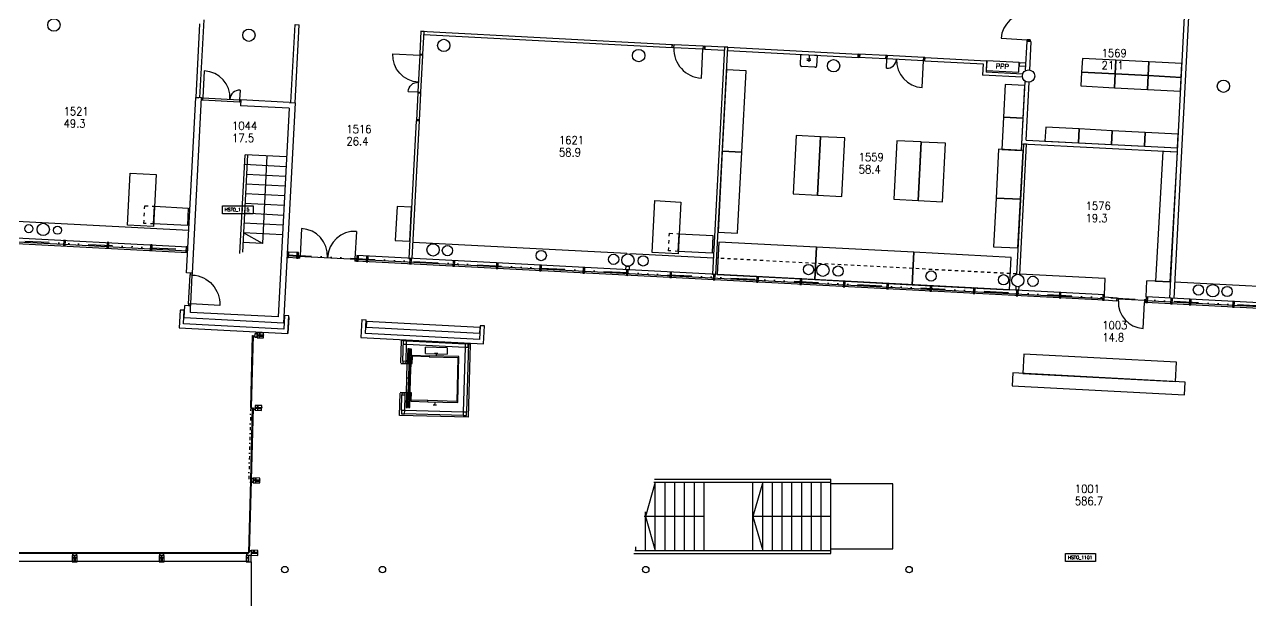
# Model space of a CAD drawing. Extents: x -405 to 153606, y -6935 to 69332.
# Drawn here: x 89810 to 127495, y 24351 to 42073 of the extents above; entities that cross this region are included whole.
import ezdxf

# ---------------------------------------------------------------- set-up
doc = ezdxf.new("R2010")
doc.units = 0
doc.header["$LTSCALE"] = 100
doc.header["$MEASUREMENT"] = 0
for name, pattern in [('KEL', [2.25, 1, -1.25]), ('KL', [2, 1, -1]), ('PALOALUE', [13, 5, -2, 0, -2, 0, -2, 0, -2]), ('PKL', [3, 1, -1, 0, -1])]:
    doc.linetypes.add(name, pattern=pattern)
doc.layers.get('0').update_dxf_attribs({"linetype": 'CONTINUOUS'})
for name, color, linetype in [('ART1100T0', 7, 'CONTINUOUS'), ('ART1100T3', 7, 'CONTINUOUS'), ('ART1100TB', 7, 'CONTINUOUS'), ('fm_omat', 7, 'CONTINUOUS'), ('M06001', 7, 'CONTINUOUS'), ('M06037', 8, 'CONTINUOUS'), ('M06041', 8, 'CONTINUOUS'), ('M06051', 3, 'CONTINUOUS'), ('m06080', 7, 'CONTINUOUS'), ('M06081', 8, 'CONTINUOUS'), ('M06203T', 3, 'CONTINUOUS'), ('PALOOS', 1, 'PALOALUE')]:
    doc.layers.add(name, color=color, linetype=linetype)
doc.styles.add('ROMANS', font='romans.shx')
doc.styles.get("Standard").update_dxf_attribs({"font": 'simplex.shx'})

# ---------------------------------------------------------------- blocks, each defined once
blk = doc.blocks.new('KRF020')
for p, q in [((0.025, 0.475), (0.025, 0)), ((0.975, 0.475), (0.975, 0))]:
    blk.add_line(p, q)
for centre, start, end in [((0.025, 0), 0, 90), ((0.975, 0), 90, 180)]:
    blk.add_arc(centre, 0.475, start, end)
blk = doc.blocks.new('KRF010')
blk.add_line((0.05, 0.9), (0.05, 0))
blk.add_arc((0.05, 0), 0.9, 0, 90)
blk = doc.blocks.new('KRF930')
for p, q in [((0.025, 0.7), (0.025, 0)), ((0.975, 0.25), (0.975, 0))]:
    blk.add_line(p, q)
for centre, radius, start, end in [((0.025, 0), 0.7, 0, 90), ((0.975, 0), 0.25, 90, 180)]:
    blk.add_arc(centre, radius, start, end)
blk = doc.blocks.new('KAF0IK')
for p, q in [((0, -1), (0, 0)), ((0, 0), (0.05, 0)), ((0.05, -1), (0.05, 0)), ((0.95, 0), (0.95, -1)), ((0.95, 0), (1, 0)), ((1, 0), (1, -1)), ((0.05, -1), (0, -1)), ((1, -1), (0.95, -1))]:
    blk.add_line(p, q)
blk = doc.blocks.new('KAFPIK')
for p, q in [((0, -1), (0, 0)), ((0, 0), (0.025, 0)), ((0.025, -1), (0.025, 0)), ((0.975, 0), (0.975, -1)), ((0.975, 0), (1, 0)), ((1, 0), (1, -1)), ((0.025, -1), (0, -1)), ((1, -1), (0.975, -1))]:
    blk.add_line(p, q)
blk = doc.blocks.new('KYF0IK')
for p, q in [((0, -1), (0, 0)), ((0, 0), (0.05, 0)), ((0.05, -1), (0.05, 0)), ((0.95, 0), (0.95, -1)), ((0.95, 0), (1, 0)), ((1, 0), (1, -1)), ((0.05, -1), (0, -1)), ((1, -1), (0.95, -1))]:
    blk.add_line(p, q)
blk = doc.blocks.new('VAR1X1')
blk.add_lwpolyline([(-0.168, -0.256), (0.832, -0.256), (0.832, 0.744), (-0.168, 0.744)], close=True)
blk = doc.blocks.new('K1X1')
at = {"linetype": 'ByBlock'}
blk.add_lwpolyline([(1, 0), (1, 1), (0, 1), (0, 0)], close=True, dxfattribs=at)
blk = doc.blocks.new('LVIPAL')
for p, q in [((-0.5, 0.02), (-0.5, 0.92)), ((-0.4, 1.02), (0.4, 1.02)), ((0.5, 0.92), (0.5, 0.02)), ((0.5, 0.02), (-0.5, 0.02)), ((-0.12, 0.49), (0.12, 0.49)), ((-0.12, 0.37), (0.12, 0.37)), ((0, 0.02), (0, 0.61))]:
    blk.add_line(p, q)
for centre, start, end in [((-0.4, 0.92), 90, 180), ((0.4, 0.92), 0, 90)]:
    blk.add_arc(centre, 0.1, start, end)
blk = doc.blocks.new('aioa_huone')
at = {"layer": 'ART1100T0', "width": 0.9}
blk.add_attdef('HNENUM', (56, 73), '', height=250, dxfattribs=at)
at = {"layer": 'ART1100T3', "width": 0.9}
blk.add_attdef('HNEALA', (56, -302), '', height=250, dxfattribs=at)

msp = doc.modelspace()

# ---------------------------------------------------------------- linework, layer by layer
at = {"layer": 'fm_omat'}
msp.add_line((96775, 25539), (96775, 21570), dxfattribs=at)
at = {"layer": 'M06001'}
for p, q in [((126148, 55442), (125006, 33652)), ((126278, 55435), (125136, 33645)), ((95203, 39820), (95328, 42217)), ((95192, 42094), (95073, 39827)), ((97999, 39674), (98125, 42070)), ((98125, 42070), (98254, 42063)), ((98129, 39667), (98254, 42063)), ((101994, 41867), (109719, 41463)), ((102089, 41762), (109713, 41363)), ((109713, 41363), (109719, 41463)), ((120582, 40665), (120628, 41552)), ((120758, 41545), (120628, 41552)), ((120712, 40669), (120758, 41545)), ((120758, 41545), (120758, 41545)), ((101958, 41168), (102057, 41163)), ((110727, 41410), (110722, 41310)), ((110722, 41310), (111321, 41279)), ((111326, 41378), (110727, 41410)), ((111421, 41273), (115431, 41063)), ((111426, 41373), (115436, 41163)), ((115431, 41063), (115436, 41163)), ((117488, 40955), (117493, 41055)), ((117488, 40955), (119280, 40861)), ((117493, 41055), (119385, 40956)), ((119280, 40861), (119262, 40512)), ((119385, 40956), (119367, 40607)), ((120394, 40903), (120389, 40803)), ((120389, 40803), (120589, 40793)), ((120394, 40903), (120594, 40893)), ((120480, 40448), (119262, 40512)), ((120486, 40548), (119367, 40607)), ((120463, 38396), (120564, 40321)), ((120600, 38519), (120693, 40303)), ((94790, 34434), (95073, 39827)), ((94970, 34425), (95253, 39817)), ((95253, 39817), (95073, 39827)), ((95073, 39827), (95173, 39822)), ((96461, 39754), (96452, 39574)), ((97940, 39496), (96452, 39574)), ((97949, 39676), (96461, 39754)), ((98129, 39667), (97773, 32886)), ((97949, 39676), (98129, 39667)), ((97940, 39496), (97603, 33075)), ((80343, 35822), (94823, 35063)), ((80346, 35872), (91011, 35313)), ((80352, 35992), (94832, 35233)), ((91011, 35313), (94826, 35113)), ((98230, 35055), (97888, 35073)), ((98221, 34885), (97879, 34903)), ((98224, 34935), (97882, 34953)), ((122995, 33587), (100019, 34791)), ((122997, 33637), (100021, 34841)), ((123004, 33757), (100028, 34961)), ((101628, 34877), (101728, 34872)), ((94970, 34425), (94790, 34434)), ((133663, 33078), (124281, 33570)), ((133669, 33198), (124287, 33690)), ((94718, 33046), (94738, 33426)), ((94917, 33416), (94738, 33426)), ((94907, 33217), (94917, 33416)), ((97603, 33075), (94907, 33217)), ((134064, 33007), (124278, 33520)), ((97773, 32886), (94718, 33046)), ((97935, 33113), (97786, 33121)), ((97906, 32564), (97935, 33113)), ((97932, 33058), (97906, 32564)), ((100182, 32995), (100153, 32446)), ((100182, 32995), (100312, 32988)), ((100319, 32933), (100309, 32753)), ((103804, 32750), (100319, 32933)), ((96892, 32455), (96896, 32565)), ((103795, 32570), (100309, 32753)), ((103804, 32750), (103795, 32570)), ((96777, 28047), (96763, 28047)), ((96777, 28057), (96764, 28057)), ((91345, 25804), (91345, 25818)), ((91355, 25804), (91355, 25818)), ((94020, 25804), (94020, 25818)), ((94030, 25804), (94030, 25818)), ((88695, 25559), (91330, 25559)), ((91370, 25559), (94005, 25559)), ((94045, 25559), (96680, 25559))]:
    msp.add_line(p, q, dxfattribs=at)
at = {"layer": 'M06001', "linetype": 'PKL'}
msp.add_line((96762, 30288), (96703, 28029), dxfattribs=at)
at = {"layer": 'M06001'}
for points in [[(102057, 41163), (102094, 41862), (101994, 41867), (101958, 41168)], [(101728, 34872), (101950, 39106), (101850, 39111), (101628, 34877)], [(120600, 38519), (125248, 38276)], [(120402, 34377), (120613, 38388), (120513, 38394), (120303, 34382)], [(125241, 38146), (125241, 38146), (120463, 38396), (120463, 38396)], [(120283, 34016), (120277, 33900), (120377, 33894), (120383, 34011)], [(97805, 33120), (97783, 32700), (94698, 32862), (94720, 33281), (94590, 33288), (94561, 32739), (97906, 32564)], [(100153, 32446), (103918, 32249), (103947, 32798), (103817, 32805), (103795, 32385), (100290, 32569), (100312, 32988)], [(96947, 32453), (96892, 32455), (96957, 32453), (96961, 32563), (96896, 32565), (96951, 32563)], [(96819, 30201), (96822, 30276)], [(96888, 30224), (96833, 30226), (96898, 30224), (96901, 30288)], [(96833, 30201), (96835, 30276)], [(96761, 27972), (96763, 28047)], [(96766, 28132), (96764, 28057)], [(96774, 27972), (96777, 28047)], [(96830, 27995), (96775, 27997), (96840, 27994), (96844, 28104), (96779, 28106), (96834, 28105)], [(96780, 28131), (96777, 28057)], [(91270, 25818), (91345, 25818)], [(91270, 25804), (91345, 25804)], [(91295, 25749), (91295, 25804), (91295, 25739), (91405, 25739), (91405, 25804), (91405, 25749)], [(91430, 25818), (91355, 25818)], [(91430, 25804), (91355, 25804)], [(93945, 25818), (94020, 25818)], [(93945, 25804), (94020, 25804)], [(93970, 25749), (93970, 25804), (93970, 25739), (94080, 25739), (94080, 25804), (94080, 25749)], [(94105, 25818), (94030, 25818)], [(94105, 25804), (94030, 25804)], [(96620, 25818), (96695, 25818)], [(96620, 25804), (96695, 25804)], [(96645, 25749), (96645, 25804), (96645, 25739), (96710, 25739)], [(96708, 25903), (96705, 25828)], [(96721, 25902), (96719, 25827)], [(96783, 25810), (96785, 25875), (96721, 25877), (96775, 25875)]]:
    msp.add_lwpolyline(points, dxfattribs=at)
for points in [[(110960, 34388), (111060, 34383), (111426, 41373), (111326, 41378)], [(91009, 35263), (91059, 35261), (91067, 35431), (91017, 35433)], [(92342, 35193), (92392, 35191), (92401, 35361), (92351, 35363)], [(93675, 35124), (93725, 35121), (93734, 35291), (93684, 35293)], [(94773, 35066), (94823, 35063), (94832, 35233), (94782, 35236)], [(97879, 34903), (97929, 34901), (97938, 35070), (97888, 35073)], [(98171, 34888), (98221, 34885), (98230, 35055), (98180, 35058)], [(100019, 34791), (100069, 34789), (100078, 34958), (100028, 34961)], [(100311, 34776), (100361, 34773), (100370, 34943), (100320, 34946)], [(101644, 34706), (101694, 34703), (101703, 34873), (101653, 34876)], [(102977, 34636), (103027, 34633), (103036, 34803), (102986, 34806)], [(104310, 34566), (104360, 34564), (104369, 34733), (104319, 34736)], [(105643, 34496), (105693, 34494), (105702, 34664), (105652, 34666)], [(106977, 34426), (107027, 34424), (107035, 34594), (106986, 34596)], [(108300, 34638), (108399, 34632), (108394, 34522), (108294, 34528)], [(108310, 34357), (108360, 34354), (108369, 34524), (108319, 34526)], [(109643, 34287), (109693, 34284), (109702, 34454), (109652, 34457)], [(110976, 34217), (111026, 34214), (111035, 34384), (110985, 34387)], [(112309, 34147), (112359, 34144), (112368, 34314), (112318, 34317)], [(113643, 34077), (113692, 34075), (113701, 34244), (113651, 34247)], [(114976, 34007), (115026, 34005), (115035, 34174), (114985, 34177)], [(116309, 33937), (116359, 33935), (116368, 34105), (116318, 34107)], [(117642, 33868), (117692, 33865), (117701, 34035), (117651, 34037)], [(118975, 33798), (119025, 33795), (119034, 33965), (118984, 33967)], [(120293, 33729), (120343, 33726), (120352, 33896), (120302, 33898)], [(121612, 33660), (121662, 33657), (121670, 33827), (121620, 33829)], [(122945, 33590), (122995, 33587), (123004, 33757), (122954, 33759)], [(124278, 33520), (124328, 33517), (124337, 33687), (124287, 33690)], [(125037, 33480), (125087, 33477), (125096, 33647), (125046, 33650)], [(125611, 33450), (125661, 33447), (125670, 33617), (125620, 33620)], [(126944, 33380), (126994, 33377), (127003, 33547), (126953, 33550)], [(96762, 30288), (96820, 32507), (96834, 32507), (96775, 30287)], [(97138, 32491), (97139, 32511), (96959, 32518), (96958, 32498)], [(97138, 32491), (97139, 32511), (97139, 32511), (97138, 32491)], [(101452, 32243), (101551, 32240), (101554, 32340), (101454, 32343)], [(103350, 32146), (103450, 32144), (103452, 32243), (103352, 32246)], [(101436, 31661), (101536, 31658), (101538, 31708), (101438, 31711)], [(101411, 30681), (101511, 30679), (101512, 30729), (101412, 30731)], [(96764, 28057), (96822, 30276), (96835, 30276), (96777, 28057)], [(97080, 30262), (97081, 30282), (96901, 30288), (96900, 30268)], [(97080, 30262), (97081, 30282), (97081, 30282), (97080, 30262)], [(101395, 30097), (101495, 30094), (101498, 30194), (101398, 30197)], [(103295, 30047), (103395, 30044), (103397, 30144), (103297, 30147)], [(96705, 25828), (96763, 28047), (96777, 28047), (96719, 25827)], [(97021, 28033), (97022, 28053), (96842, 28059), (96842, 28039)], [(97021, 28033), (97022, 28053), (97022, 28053), (97021, 28033)], [(88680, 25804), (91345, 25804), (91345, 25818), (88680, 25818)], [(91340, 25559), (91360, 25559), (91360, 25739), (91340, 25739)], [(91355, 25804), (94020, 25804), (94020, 25818), (91355, 25818)], [(94015, 25559), (94035, 25559), (94035, 25739), (94015, 25739)], [(94030, 25804), (96695, 25804), (96695, 25818), (94030, 25818)], [(96690, 25559), (96710, 25559), (96710, 25739), (96690, 25739)], [(96963, 25804), (96964, 25824), (96784, 25830), (96783, 25810)], [(96963, 25804), (96964, 25824), (96964, 25824), (96963, 25804)], [(91340, 25559), (91360, 25559), (91360, 25559), (91340, 25559)], [(94015, 25559), (94035, 25559), (94035, 25559), (94015, 25559)], [(96690, 25559), (96710, 25559), (96710, 25559), (96690, 25559)]]:
    msp.add_lwpolyline(points, close=True, dxfattribs=at)
for points in [[(97026, 32430), (97032, 32430, 0.409111), (97036, 32434), (97038, 32474, -0.414214), (97049, 32485), (97154, 32481, 0.409111), (97158, 32485), (97158, 32491), (97028, 32495)], [(97031, 32580), (97037, 32580, -0.409111), (97041, 32576), (97040, 32536, 0.414214), (97050, 32525), (97155, 32521, -0.409111), (97159, 32517), (97159, 32511), (97029, 32515)], [(96968, 30201), (96974, 30201, 0.409111), (96978, 30205), (96979, 30245, -0.414214), (96991, 30255), (97095, 30252, 0.409111), (97100, 30255), (97100, 30262), (96970, 30266)], [(96973, 30351), (96979, 30351, -0.409111), (96983, 30347), (96981, 30307, 0.414214), (96992, 30295), (97097, 30292, -0.409111), (97101, 30288), (97101, 30282), (96971, 30286)], [(96909, 27972), (96915, 27972, 0.409111), (96919, 27976), (96921, 28015, -0.414214), (96932, 28026), (97037, 28022, 0.409111), (97041, 28026), (97041, 28032), (96912, 28037)], [(96915, 28122), (96921, 28121, -0.409111), (96924, 28117), (96923, 28077, 0.414214), (96934, 28066), (97038, 28062, -0.409111), (97042, 28058), (97042, 28052), (96912, 28057)], [(91275, 25669), (91275, 25663, 0.409111), (91279, 25659), (91319, 25659, -0.414214), (91330, 25648), (91330, 25544, 0.409111), (91334, 25540), (91340, 25539), (91340, 25669)], [(91425, 25669), (91425, 25663, -0.409111), (91421, 25659), (91381, 25659, 0.414214), (91370, 25648), (91370, 25544, -0.409111), (91366, 25540), (91360, 25539), (91360, 25669)], [(93950, 25669), (93950, 25663, 0.409111), (93954, 25659), (93994, 25659, -0.414214), (94005, 25648), (94005, 25544, 0.409111), (94009, 25540), (94015, 25539), (94015, 25669)], [(94100, 25669), (94100, 25663, -0.409111), (94096, 25659), (94056, 25659, 0.414214), (94045, 25648), (94045, 25544, -0.409111), (94041, 25540), (94035, 25539), (94035, 25669)], [(96625, 25669), (96625, 25663, 0.409111), (96629, 25659), (96669, 25659, -0.414214), (96680, 25648), (96680, 25544, 0.409111), (96684, 25540), (96690, 25539), (96690, 25669)], [(96856, 25893), (96862, 25892, -0.409111), (96866, 25888), (96865, 25848, 0.414214), (96875, 25837), (96980, 25833, -0.409111), (96984, 25829), (96984, 25823), (96854, 25828)]]:
    msp.add_lwpolyline(points, format="xyb", close=True, dxfattribs=at)
for centre, radius in [((90714, 42058), 190), ((96706, 41744), 190), ((102697, 41430), 190), ((108689, 41116), 190), ((114681, 40802), 190), ((120673, 40488), 190), ((126664, 40174), 190), ((90384, 35767), 190), ((102368, 35139), 190), ((108359, 34825), 190), ((114351, 34511), 190), ((120343, 34197), 190), ((126335, 33883), 190), ((97811, 25300), 100), ((100811, 25300), 100), ((108905, 25300), 100), ((117000, 25300), 100)]:
    msp.add_circle(centre, radius, dxfattribs=at)
at = {"layer": 'M06037'}
for p, q in [((96429, 35032), (96588, 38065)), ((97861, 37998), (96588, 38065)), ((96663, 38061), (96506, 35065)), ((97845, 37699), (96572, 37766)), ((97262, 38030), (97121, 35334)), ((97830, 37399), (96631, 37462)), ((97814, 37100), (96616, 37163)), ((97783, 36501), (96584, 36563)), ((97798, 36800), (96600, 36863)), ((97767, 36201), (96569, 36264)), ((94858, 35733), (87119, 36138)), ((97751, 35901), (96553, 35964)), ((97736, 35602), (96537, 35665)), ((97121, 35334), (96537, 35665)), ((97121, 35334), (96521, 35365)), ((108320, 35027), (101754, 35371)), ((98224, 34945), (100022, 34851)), ((110986, 34887), (108420, 35022)), ((123030, 34256), (120403, 34394)), ((123004, 33757), (123030, 34256)), ((124287, 33690), (124313, 34189)), ((125032, 34151), (124313, 34189)), ((132362, 33767), (125162, 34144)), ((124237, 33582), (123437, 33624)), ((102135, 31951), (102140, 32147)), ((102804, 32129), (102140, 32147)), ((102804, 32129), (102799, 31934)), ((102135, 31951), (102799, 31934)), ((102468, 31964), (102466, 31904)), ((101376, 31648), (101576, 31642)), ((101552, 30743), (101352, 30748)), ((102426, 30375), (102428, 30435)), ((109152, 27990), (114600, 27990)), ((109177, 28080), (114600, 28080)), ((109200, 25890), (109200, 27990)), ((109500, 25890), (109500, 27990)), ((109800, 25890), (109800, 27990)), ((110100, 25890), (110100, 27990)), ((110400, 25890), (110400, 27990)), ((110700, 25890), (110700, 27990)), ((112200, 25890), (112200, 27990)), ((112500, 25890), (112500, 27990)), ((112800, 25890), (112800, 27990)), ((113100, 25890), (113100, 27990)), ((113400, 25890), (113400, 27990)), ((113700, 25890), (113700, 27990)), ((114000, 25890), (114000, 27990)), ((114300, 25890), (114300, 27990)), ((114600, 25800), (114600, 28080)), ((110700, 26940), (108861, 26940)), ((108900, 25890), (108900, 27081)), ((114600, 26940), (112200, 26940)), ((108544, 25800), (114600, 25800)), ((108569, 25890), (114600, 25890)), ((108600, 25890), (108600, 26000))]:
    msp.add_line(p, q, dxfattribs=at)
at = {"layer": 'M06037', "linetype": 'KL'}
msp.add_line((120303, 34399), (111086, 34882), dxfattribs=at)
at = {"layer": 'M06037', "ltscale": 3}
for p, q in [((102417, 31965), (102518, 31963)), ((101609, 31196), (101564, 31198)), ((101609, 31186), (101564, 31188)), ((101679, 31195), (101634, 31196)), ((101679, 31185), (101634, 31186)), ((102375, 30376), (102476, 30373))]:
    msp.add_line(p, q, dxfattribs=at)
at = {"layer": 'M06037'}
for points in [[(97157, 32428), (97161, 32577), (96961, 32583), (96957, 32433)], [(101576, 31642), (101621, 31641), (101633, 32091), (101588, 32092)], [(101646, 31641), (101691, 31639), (101703, 32089), (101658, 32090)], [(101691, 31639), (101726, 31638), (101732, 31863), (101697, 31864)], [(101722, 31896), (102247, 31882), (102246, 31850), (101721, 31864)], [(101540, 30293), (101585, 30292), (101597, 30742), (101552, 30743)], [(101610, 30291), (101655, 30290), (101667, 30740), (101622, 30741)], [(101661, 30515), (101696, 30514), (101702, 30739), (101667, 30740)], [(97098, 30198), (97102, 30348), (96902, 30353), (96898, 30204)], [(101684, 30482), (102210, 30468), (102211, 30500), (101685, 30514)], [(97040, 27969), (97044, 28119), (96844, 28124), (96840, 27974)], [(91275, 25539), (91425, 25539), (91425, 25739), (91275, 25739)], [(93950, 25539), (94100, 25539), (94100, 25739), (93950, 25739)], [(96625, 25539), (96775, 25539), (96775, 25739), (96625, 25739)], [(96982, 25740), (96985, 25890), (96786, 25895), (96782, 25745)]]:
    msp.add_lwpolyline(points, close=True, dxfattribs=at)
at = {"layer": 'M06037', "ltscale": 3}
for points in [[(102210, 30468), (103127, 30444), (103165, 31858), (102247, 31882), (102247, 31882)], [(102246, 31850), (103131, 31827), (103096, 30477), (102211, 30500)], [(101564, 31198), (101576, 31642), (101576, 31642)], [(101621, 31641), (101621, 31641), (101609, 31196)], [(101646, 31641), (101646, 31641), (101634, 31196)], [(101679, 31195), (101691, 31639), (101691, 31639)], [(101552, 30743), (101552, 30743), (101564, 31188)], [(101609, 31186), (101597, 30742), (101597, 30742)], [(101634, 31186), (101622, 30741), (101622, 30741)], [(101667, 30740), (101667, 30740), (101679, 31185)]]:
    msp.add_lwpolyline(points, dxfattribs=at)
at = {"layer": 'M06037'}
for points in [[(109200, 27990), (108900, 26940), (109200, 25890)], [(112500, 27990), (112200, 26940), (112500, 25890)], [(114580, 25940), (116500, 25940), (116500, 27940), (114580, 27940)]]:
    msp.add_lwpolyline(points, dxfattribs=at)
at = {"layer": 'M06041'}
for p, q in [((101381, 31662), (101399, 32352)), ((101438, 31711), (101455, 32378)), ((101538, 31708), (101551, 32240)), ((101551, 32240), (103350, 32146)), ((101554, 32340), (103352, 32246)), ((103350, 32146), (103297, 30147)), ((103453, 32273), (103397, 30144)), ((101339, 30043), (101357, 30733)), ((101398, 30197), (101411, 30681)), ((101498, 30194), (101511, 30679)), ((103297, 30147), (101498, 30194)), ((103295, 30047), (101495, 30094))]:
    msp.add_line(p, q, dxfattribs=at)
at = {"layer": 'M06041', "linetype": 'Continuous'}
for p, q in [((101454, 32351), (101399, 32352)), ((103507, 32242), (103448, 29988)), ((103507, 32242), (103452, 32243)), ((103448, 29988), (101339, 30043))]:
    msp.add_line(p, q, dxfattribs=at)
at = {"layer": 'M06051'}
for p, q in [((109723, 41362), (109728, 41454)), ((109728, 41454), (109778, 41452)), ((101964, 41128), (101904, 39999)), ((101965, 41158), (101964, 41128)), ((102055, 41123), (101964, 41128)), ((102057, 41153), (101965, 41158)), ((101996, 39995), (102055, 41123)), ((102055, 41123), (102057, 41153)), ((109773, 41360), (109723, 41362)), ((109773, 41360), (109778, 41452)), ((110663, 41313), (109773, 41360)), ((110667, 41405), (109778, 41452)), ((110667, 41405), (110663, 41313)), ((110712, 41310), (110663, 41313)), ((110667, 41405), (110717, 41402)), ((110717, 41402), (110712, 41310)), ((115491, 41068), (115496, 41160)), ((116295, 41118), (116290, 41026)), ((116324, 41116), (116295, 41118)), ((116324, 41116), (116320, 41025)), ((117453, 41057), (116324, 41116)), ((116290, 41026), (116320, 41025)), ((116320, 41025), (117448, 40965)), ((117448, 40965), (117453, 41057)), ((117448, 40965), (117478, 40964)), ((117483, 41056), (117453, 41057)), ((117478, 40964), (117483, 41056)), ((101904, 39999), (101903, 39970)), ((101903, 39970), (101995, 39965)), ((101904, 39999), (101996, 39995)), ((101995, 39965), (101996, 39995)), ((95259, 39747), (95263, 39817)), ((95289, 39745), (95259, 39747)), ((95263, 39817), (95292, 39815)), ((95289, 39745), (95292, 39815)), ((96418, 39686), (95289, 39745)), ((95292, 39815), (96421, 39756)), ((96421, 39756), (96418, 39686)), ((96447, 39685), (96418, 39686)), ((96421, 39756), (96451, 39755)), ((96451, 39755), (96447, 39685)), ((101860, 39154), (101952, 39149)), ((94850, 33479), (94897, 34369)), ((94900, 34419), (94897, 34369)), ((94967, 34365), (94897, 34369)), ((94970, 34415), (94900, 34419)), ((94920, 33476), (94967, 34365)), ((94967, 34365), (94970, 34415)), ((123389, 33566), (122995, 33587)), ((123394, 33658), (122999, 33679)), ((94850, 33479), (94848, 33430)), ((94848, 33430), (94918, 33426)), ((94850, 33479), (94920, 33476)), ((94918, 33426), (94920, 33476))]:
    msp.add_line(p, q, dxfattribs=at)
for points in [[(116290, 41026), (116295, 41118), (115446, 41162), (115441, 41071)], [(101858, 39121), (101950, 39116), (101995, 39965), (101903, 39970)]]:
    msp.add_lwpolyline(points, close=True, dxfattribs=at)
at = {"layer": 'm06080'}
for points in [[(124572, 34175), (125022, 34152), (125252, 38145), (124802, 38169)], [(93058, 37499), (93857, 37457), (93774, 35859), (92975, 35901)], [(109186, 36654), (109985, 36612), (109901, 35014), (109103, 35056)], [(93806, 36479), (94845, 36424), (94816, 35885), (93778, 35939)], [(101206, 35427), (101655, 35403), (101710, 36452), (101261, 36475)], [(109934, 35634), (110972, 35579), (110944, 35040), (109906, 35094)], [(120493, 31335), (125187, 31089), (125218, 31688), (120525, 31934)], [(120173, 30951), (125466, 30674), (125487, 31073), (120194, 31351)]]:
    msp.add_lwpolyline(points, close=True, dxfattribs=at)
at = {"layer": 'm06080', "linetype": 'KEL'}
for points in [[(93778, 35939), (93478, 35955), (93506, 36494), (93806, 36479)], [(109906, 35094), (109606, 35110), (109634, 35649), (109934, 35634)]]:
    msp.add_lwpolyline(points, close=True, dxfattribs=at)
at = {"layer": 'M06081'}
msp.add_lwpolyline([(119375, 40656), (120373, 40604), (120389, 40903), (119390, 40956)], close=True, dxfattribs=at)
for centre, radius in [((89945, 35790), 125), ((90823, 35744), 125), ((102810, 35115), 158), ((105694, 34963), 158), ((107919, 34848), 158), ((108826, 34800), 158), ((113911, 34534), 158), ((114818, 34486), 158), ((117678, 34335), 158), ((119903, 34220), 158), ((120809, 34172), 158), ((125895, 33906), 158), ((126777, 33859), 158)]:
    msp.add_circle(centre, radius, dxfattribs=at)
at = {"layer": 'M06203T', "flags": 128}
for points in [[(95891, 36251), (95891, 36497), (96837, 36497), (96837, 36251)], [(121812, 25548), (121812, 25794), (122734, 25794), (122734, 25548)]]:
    msp.add_lwpolyline(points, close=True, dxfattribs=at)
at = {"layer": 'PALOOS', "linetype": 'PALOALUE', "ltscale": 1.5}
msp.add_line((97884, 34988), (138258, 32872), dxfattribs=at)
msp.add_lwpolyline([(60605, 36942), (94828, 35148)], dxfattribs=at)

# ---------------------------------------------------------------- block references
at = {"layer": 'ART1100TB'}
for p, values in [((122863, 40996), {'HNENUM': '1569', 'HNEALA': '21.1'}), ((90955, 39204), {'HNENUM': '1521', 'HNEALA': '49.3'}), ((96135, 38758), {'HNENUM': '1044', 'HNEALA': '17.5'}), ((99649, 38657), {'HNENUM': '1516', 'HNEALA': '26.4'}), ((106183, 38317), {'HNENUM': '1621', 'HNEALA': '58.9'}), ((115397, 37794), {'HNENUM': '1559', 'HNEALA': '58.4'}), ((122371, 36293), {'HNENUM': '1576', 'HNEALA': '19.3'}), ((122882, 32624), {'HNENUM': '1003', 'HNEALA': '14.8'}), ((122039, 27589), {'HNENUM': '1001', 'HNEALA': '586.7'})]:
    msp.add_blockref('aioa_huone', p, dxfattribs=at).add_auto_attribs(values)
at = {"layer": 'M06051'}
for name, p, xscale, yscale, rotation in [('KRF010', (120629, 41562), 890, 890, 87.00000000006148), ('KRF930', (101965, 41158), -1190, 1190, 87.00000000006332), ('KRF010', (110712, 41310), -990, -990, 357), ('KRF930', (117478, 40964), 1190, 1190, 177.0000000000619), ('KRF930', (95263, 39817), 1190, 1190, 357.0000000000634), ('KRF020', (98235, 34955), 1780, 1780, 357.0000000000609), ('KRF010', (94918, 33426), 990, -990, 87.00000000006155), ('KRF010', (124278, 33520), -890, -890, 357.0000000000626)]:
    msp.add_blockref(name, p, dxfattribs=dict(at, xscale=xscale, yscale=yscale, rotation=rotation))
at = {"layer": 'M06051', "zscale": 2100}
for name, p, xscale, yscale, rotation in [('KAF0IK', (120629, 41562), 890, 92, 87.00000000006148), ('KAFPIK', (98235, 34955), 1780, 70, 357.0000000000609), ('KYF0IK', (124278, 33520), -890, -92, 357.0000000000626)]:
    msp.add_blockref(name, p, dxfattribs=dict(at, xscale=xscale, yscale=yscale, rotation=rotation))
at = {"layer": 'm06080'}
for name, p, xscale, yscale, rotation in [('VAR1X1', (122484, 40707), 1030.000000000005, 425.0000000000028, 357.0000000000111), ('VAR1X1', (123510, 40653), 1015.000000000001, 425.0000000000028, 357.0000000000113), ('VAR1X1', (124524, 40600), 1015.000000000001, 425.0000000000028, 357.0000000000113), ('K1X1', (111259, 38178), 600, 2500, 357.0000000000614), ('VAR1X1', (122462, 40283), 1030.000000000005, 425.0000000000028, 357.0000000000111), ('VAR1X1', (123488, 40229), 1015.000000000001, 425.0000000000028, 357.0000000000113), ('VAR1X1', (124502, 40176), 1015.000000000001, 425.0000000000028, 357.0000000000113), ('K1X1', (119906, 39226), 600, 1000, 357.0000000000604), ('K1X1', (119853, 38228), 600, 1000, 357.0000000000604), ('VAR1X1', (121357, 38588), 1030.000000000005, 425.0000000000028, 357.0000000000111), ('VAR1X1', (122383, 38534), 1015.000000000001, 425.0000000000028, 357.0000000000113), ('K1X1', (113433, 36862), 750, 1800, 357.0000000000617), ('K1X1', (114182, 36823), 750, 1800, 357.0000000000617), ('K1X1', (116529, 36700), 750, 1800, 357.0000000000617), ('K1X1', (117278, 36660), 750, 1800, 357.0000000000617), ('VAR1X1', (123396, 38481), 1015.000000000001, 425.0000000000028, 357.0000000000113), ('VAR1X1', (124410, 38428), 1015.000000000001, 425.0000000000028, 357.0000000000113), ('K1X1', (111128, 35681), 600, 2500, 357.0000000000614), ('K1X1', (119675, 36735), 750, 1500, 357.0000000000613), ('K1X1', (119596, 35237), 750, 1500, 357.0000000000613), ('K1X1', (111103, 34380), 3000, 1000, 357.0000000000618), ('K1X1', (114099, 34223), 3000, 1000, 357.0000000000618), ('K1X1', (117095, 34066), 3000, 1000, 357.0000000000618)]:
    msp.add_blockref(name, p, dxfattribs=dict(at, xscale=xscale, yscale=yscale, rotation=rotation))
at = {"layer": 'M06081', "xscale": 500.0000000000009, "yscale": 374.9999999999999, "zscale": 500.0000000000009, "rotation": 177.0000000001008}
msp.add_blockref('LVIPAL', (113927, 41149), dxfattribs=at)

# ---------------------------------------------------------------- texts
at = {"layer": 'M06081', "style": 'ROMANS'}
msp.add_text('PPP', height=150, rotation=357, dxfattribs=at).set_placement((119662, 40721))
at = {"layer": 'M06203T'}
for s, p in [('HSTO_1115', (95964, 36329)), ('HSTO_1101', (121884, 25626))]:
    msp.add_text(s, height=100, dxfattribs=at).set_placement(p)

doc.saveas('drawing.dxf')
